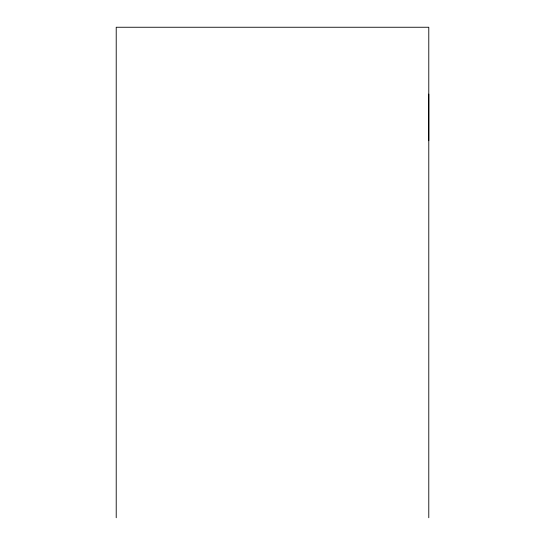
<?xml version="1.0" encoding="UTF-8"?>
<svg xmlns="http://www.w3.org/2000/svg" width="545" height="545" viewBox="0 0 545 545"><rect width="100%" height="100%" fill="white"/><g stroke="black" fill="none" stroke-linecap="round" stroke-linejoin="round"><path stroke-width="0.82" d="M428.786 140.699L428.786 94.094M428.786 517.75L428.786 27.25L116.214 27.25L116.214 517.75"/></g></svg>
